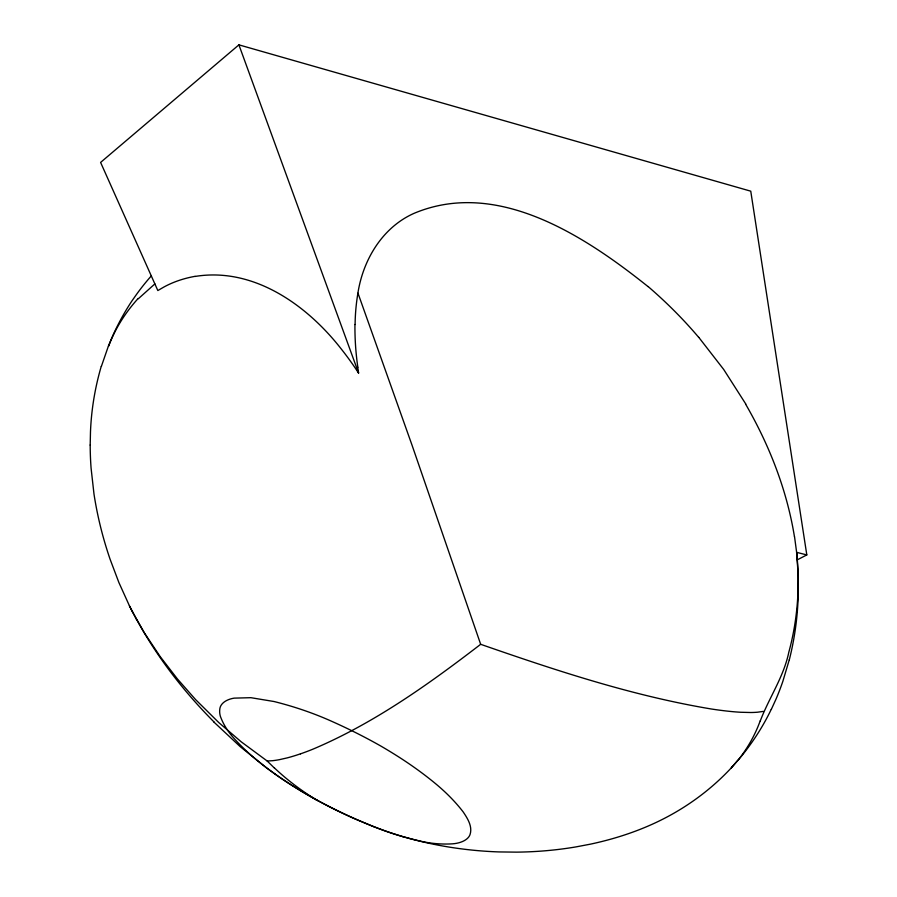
<?xml version="1.0" encoding="UTF-8"?>
<svg xmlns="http://www.w3.org/2000/svg" width="897" height="897" viewBox="0 0 897 897"><rect width="100%" height="100%" fill="white"/><g stroke="black" fill="none" stroke-linecap="round" stroke-linejoin="round"><path stroke-width="1.35" d="M90.193 445.058L90.474 432.096A548.033 380.799 -0.4 0 1 101.249 366.335M355.1 324.512A360.213 267.934 -4.2 0 1 357.903 293.151C363.072 259.816 382.369 227.401 414.022 213.351C497.431 178.256 585.304 236.449 648.015 286.569M789.27 659.811L782.868 681.294A608.536 389.208 10.6 0 1 775.815 699.57L771.308 709.404M796.603 552.193C800.146 585.618 797.702 619.737 788.822 652.175C783.743 676.887 769.032 697.799 760.297 720.896M101.383 366.368L108.402 346.063M737.715 760.454L732.12 766.957M731.672 767.451L742.088 755.42A500.448 319.287 8.2 0 0 771.229 709.392M731.223 767.944L732.244 766.834M731.504 767.63C709.224 791.659 681.922 810.922 652.041 824.332A253.1 154.519 3.5 0 1 590.316 844.178L576.031 846.891A244.825 149.025 3.5 0 1 516.481 852.139L499.035 851.926A243.962 148.454 3.5 0 1 428.699 843.214A256.441 156.751 3.4 0 1 403.056 836.688M138.385 298.69L154.867 283.912M797.321 559.818L806.807 554.918L750.755 191.173L238.905 44.85L100.599 162.424L157.838 290.55L163.983 286.984A103.267 74.787 12.5 0 1 195.03 276.343M763.414 711.399L757.517 712.207A57.083 35.106 -2.1 0 1 750.811 712.51L740.765 712.263A162.514 103.76 -2.8 0 1 728.297 711.22A269.369 178.189 -4 0 1 711.5 709.022C632.497 695.87 556.129 670.541 480.669 644.304C428.318 684.501 373.836 723.431 312.739 749.242A271.511 169.499 11.5 0 1 300.495 753.85M195.075 276.444C253.481 266.891 306.942 304.991 341.163 348.866A379.79 250.577 15.9 0 1 358.565 373.074M132.532 611.933L144.339 632.8L160.227 656.66L177.483 679.018L195.624 699.626L218.79 722.567L241.226 741.83L267.194 761.015L272.419 760.712A62.442 36.945 8.4 0 0 279.516 759.636L287.264 757.875A170.172 103.794 9.8 0 0 300.473 753.828M794.54 536.709L796.626 552.339L806.807 554.918M274.796 773.853L266.824 768.045A294.059 183.919 3.7 0 1 233.938 738.298A120.815 72.792 6.8 0 1 220.359 716.266A45.59 27.168 8.2 0 1 219.765 709.437A23.984 14.285 8.6 0 1 234.139 698.135L250.88 697.687L274.045 701.521A213.878 118.74 8.4 0 1 329.793 720.459A405.096 210.246 9.4 0 1 381.057 746.181A420.132 217.164 9.5 0 1 401.037 758.436A372.917 195.681 9.2 0 1 435.763 783.843A252.909 137.219 7.9 0 1 463.222 811.987C467.561 818.434 472.685 826.451 470.05 834.524A22.963 12.894 4.4 0 1 452.66 843.819A63.9 36.441 4.5 0 1 419.022 840.792A218.285 131.702 3.7 0 1 373.511 826.574L355.246 819.017A440.864 285.358 1.1 0 1 317.953 800.662M274.078 767.731L267.194 761.015M213.968 722.119L240.183 746.618L266.824 768.045A442.12 286.345 1.1 0 0 317.93 800.673A486.768 319.231 0.4 0 0 373.511 826.574M698.785 337.362L723.688 369.452L745.788 404.02M136.288 619.053L131.354 609.646M132.588 612.079L130.962 608.872M130.581 608.11L131.242 609.444M130.188 607.347L130.805 608.558M129.807 606.574L130.357 607.684M129.426 605.811L129.919 606.798M129.482 605.923L118.886 582.534L110.14 559.369A801.683 546.183 -6.8 0 1 93.994 494.079L91.09 468.234A662.715 456.304 -3.4 0 1 90.193 445.058M238.905 44.85L358.598 373.062L357.746 367.232M357.97 293.162L411.947 444.934L480.669 644.304M796.659 552.339L798.263 576.379L798.061 599.846A731.795 465.072 13.3 0 1 789.304 659.822M317.987 800.64A458.972 298.634 0.8 0 1 274.729 773.876M403.022 836.733A265.075 162.424 3.3 0 1 373.556 826.529M745.586 404.087A716.512 456.113 12.9 0 1 794.45 536.709M648.083 286.513A511.839 343.103 9.6 0 1 698.729 337.395M357.836 367.232A519.946 379.162 -9.1 0 1 354.943 324.501M108.627 346.13A258.493 184.21 8 0 1 138.104 298.522M108.47 346.085A421.747 297.03 3 0 1 131.567 301.459L135.2 296.268A358.195 254.557 4.8 0 1 151.29 275.917M214.114 722.074A783.159 534.152 -6.4 0 1 136.366 619.042M317.112 800.359A294.227 182.001 3 0 1 274.19 767.697M760.174 720.885A305.103 189.2 4.2 0 1 737.895 760.499"/></g></svg>
